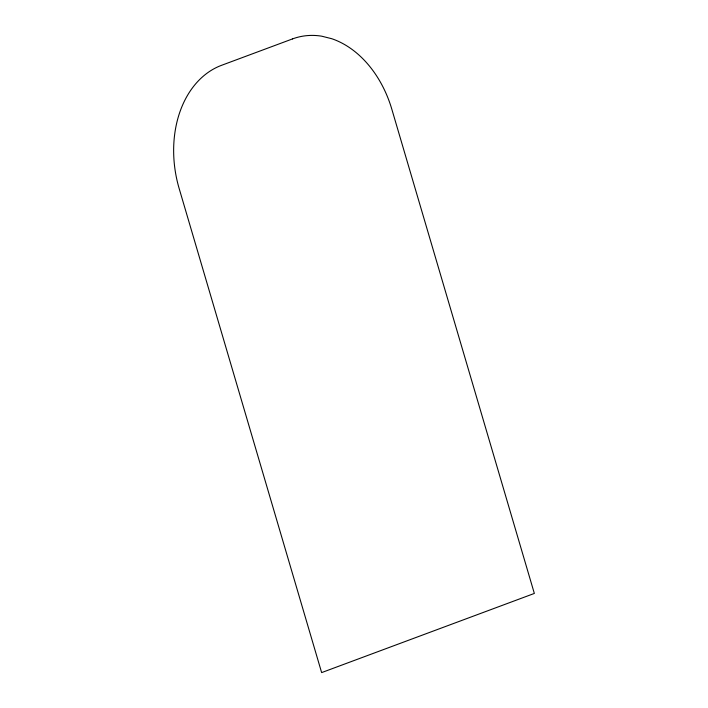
<?xml version="1.0" encoding="UTF-8"?>
<svg xmlns="http://www.w3.org/2000/svg" width="708" height="708" viewBox="0 0 708 708"><rect width="100%" height="100%" fill="white"/><g stroke="black" fill="none" stroke-linecap="round" stroke-linejoin="round"><path stroke-width="1.06" d="M292.475 38.931L221.569 65.313A101.235 75.234 78.6 0 0 179.159 188.523L321.636 672.6L534.345 593.437L391.869 109.359A101.235 75.234 78.6 0 0 331.742 38.71L321.777 36.205A101.235 75.234 78.6 0 0 292.475 38.931"/></g></svg>
